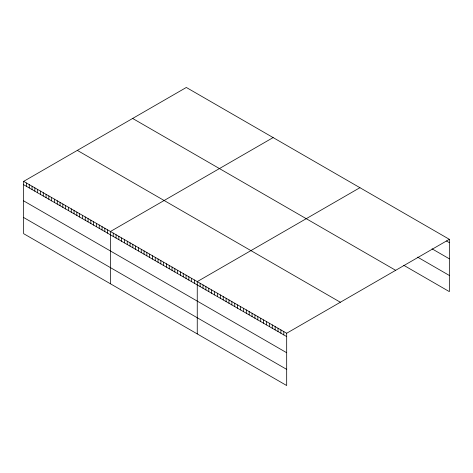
<?xml version="1.0" encoding="UTF-8"?>
<svg xmlns="http://www.w3.org/2000/svg" width="473" height="473" viewBox="0 0 473 473"><rect width="100%" height="100%" fill="white"/><g stroke="black" fill="none" stroke-linecap="round" stroke-linejoin="round"><path stroke-width="0.71" d="M23.65 181.378L286.679 333.24L286.679 385.536L23.65 233.68L23.65 181.378L186.321 87.464L449.35 239.32L449.35 291.622L403.771 265.306M273.122 137.578L110.451 231.492L110.451 283.794M359.918 187.692L197.253 281.606L197.253 333.903M286.679 333.24L449.35 239.32M446.465 240.988L449.35 242.655M432.038 248.822L449.35 258.814M417.618 257.141L449.35 275.463M132.641 118.457L395.67 270.314M77.33 150.384L340.359 302.247M23.65 184.712L286.679 336.569M23.65 200.871L286.679 352.728M23.65 217.521L286.679 369.378M283.794 331.573L283.794 334.908M280.909 329.906L280.909 333.24M278.023 328.244L278.023 331.573M275.144 326.577L275.144 329.912M272.259 324.91L272.259 328.244M269.374 323.242L269.374 326.577M266.488 321.581L266.488 324.91M263.603 319.914L263.603 323.248M260.718 318.246L260.718 321.581M257.832 316.585L257.832 319.914M254.947 314.917L254.947 318.252M252.062 313.25L252.062 316.585M249.176 311.589L249.176 314.917M246.291 309.921L246.291 313.256M243.406 308.254L243.406 311.589M240.521 306.587L240.521 309.921M237.635 304.925L237.635 308.254M234.756 303.258L234.756 306.593M231.871 301.591L231.871 304.925M228.985 299.929L228.985 303.258M226.1 298.262L226.1 301.597M223.215 296.595L223.215 299.929M220.329 294.933L220.329 298.262M217.444 293.266L217.444 296.601M214.559 291.599L214.559 294.933M211.673 289.931L211.673 293.266M208.788 288.27L208.788 291.599M205.903 286.603L205.903 289.937M203.018 284.935L203.018 288.27M200.132 283.274L200.132 286.603M194.45 279.992L194.45 283.321M191.648 278.372L191.648 281.707M188.851 276.758L188.851 280.087M186.049 275.138L186.049 278.473M183.252 273.524L183.252 276.859M180.45 271.904L180.45 275.239M177.653 270.29L177.653 273.625M174.85 268.676L174.85 272.005M172.048 267.056L172.048 270.39M169.251 265.442L169.251 268.77M166.449 263.822L166.449 267.156M163.652 262.208L163.652 265.542M160.85 260.593L160.85 263.922M158.053 258.973L158.053 262.308M155.25 257.359L155.25 260.688M152.448 255.739L152.448 259.074M149.651 254.125L149.651 257.46M146.849 252.505L146.849 255.84M144.052 250.891L144.052 254.226M141.25 249.277L141.25 252.606M138.453 247.657L138.453 250.992M135.65 246.043L135.65 249.377M132.848 244.423L132.848 247.757M130.051 242.809L130.051 246.143M127.249 241.195L127.249 244.523M124.452 239.575L124.452 242.909M121.65 237.96L121.65 241.289M118.847 236.34L118.847 239.675M116.051 234.726L116.051 238.061M113.248 233.106L113.248 236.441M107.649 229.878L107.649 233.207M104.852 228.258L104.852 231.593M102.05 226.644L102.05 229.979M99.247 225.024L99.247 228.358M96.451 223.41L96.451 226.744M93.648 221.796L93.648 225.124M90.851 220.176L90.851 223.51M88.049 218.561L88.049 221.89M85.252 216.941L85.252 220.276M82.45 215.327L82.45 218.662M79.647 213.707L79.647 217.042M76.851 212.093L76.851 215.428M74.048 210.479L74.048 213.808M71.252 208.859L71.252 212.194M68.449 207.245L68.449 210.58M65.652 205.625L65.652 208.96M62.85 204.011L62.85 207.345M60.047 202.397L60.047 205.725M57.251 200.777L57.251 204.111M54.448 199.163L54.448 202.491M51.652 197.543L51.652 200.877M48.849 195.928L48.849 199.263M46.052 194.314L46.052 197.643M43.25 192.694L43.25 196.029M40.447 191.08L40.447 194.409M37.651 189.46L37.651 192.795M34.848 187.846L34.848 191.181M32.052 186.226L32.052 189.561M29.249 184.612L29.249 187.947M26.453 182.998L26.453 186.327"/></g></svg>
